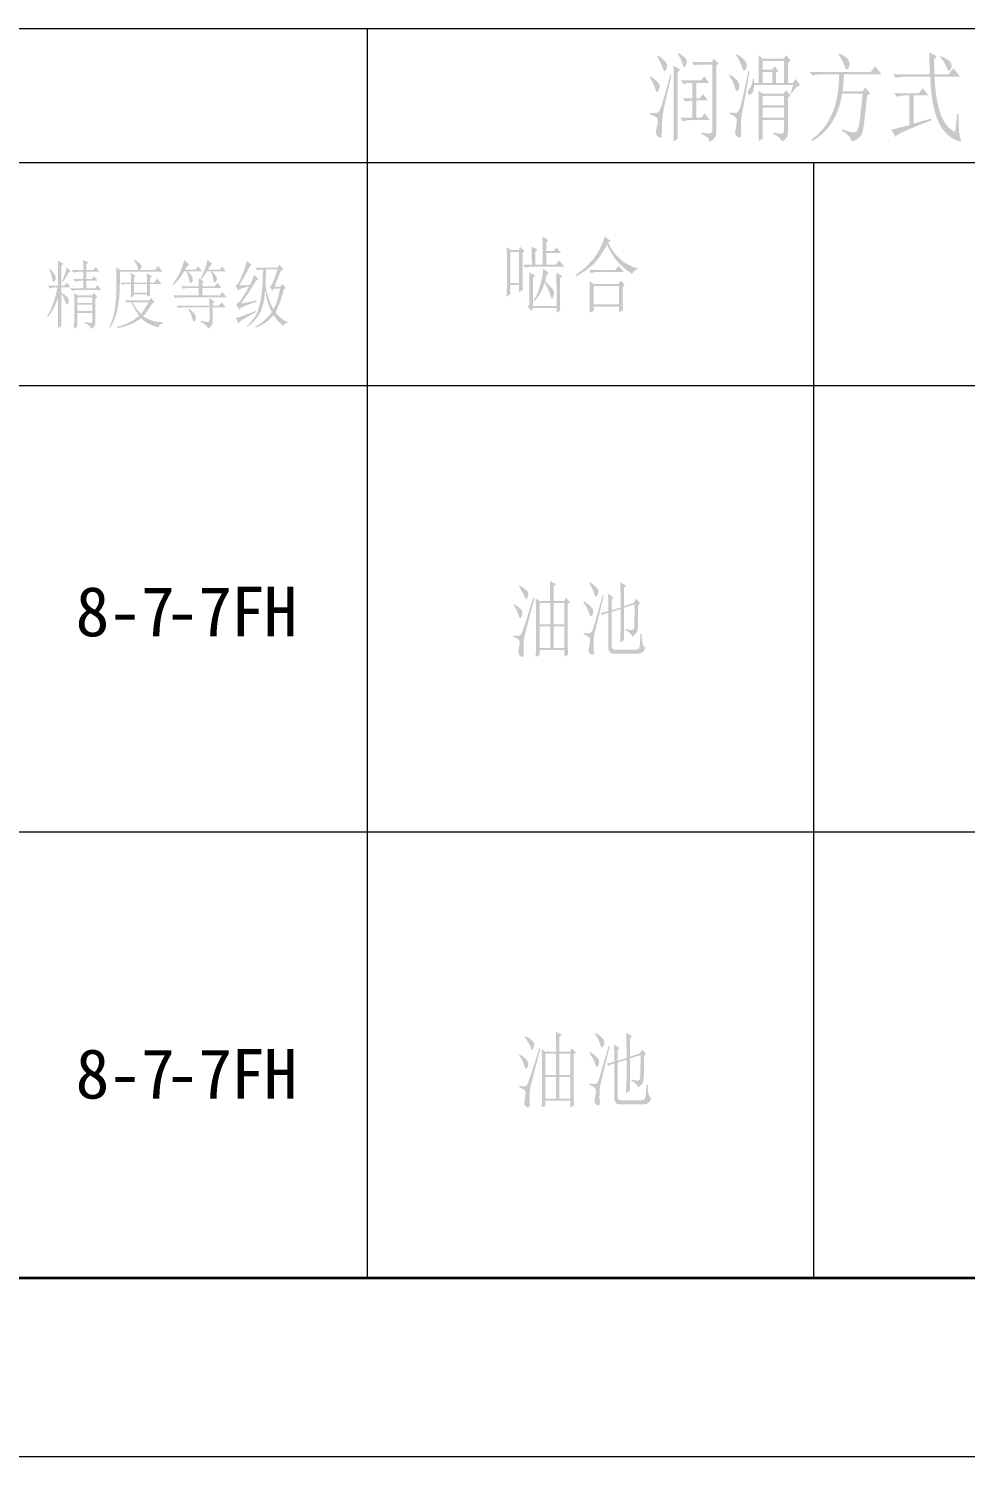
# Model space of a CAD drawing. Header units: millimetres. Extents: x -594 to 6367, y -2099 to 456.
# Drawn here: x -372.4 to -267.5, y -420.5 to -260.5 of the extents above; entities that cross this region are included whole.
import ezdxf

# ---------------------------------------------------------------- set-up
doc = ezdxf.new("R2010")
doc.units = ezdxf.units.MM
doc.layers.get('0').update_dxf_attribs({"lineweight": 35})
doc.layers.add('粗实线层', color=7, linetype='Continuous', lineweight=35)
doc.layers.add('细实线层', color=7, linetype='Continuous', lineweight=18)
doc.styles.get("Standard").update_dxf_attribs({"font": 'txt.shx'})

# ---------------------------------------------------------------- blocks, each defined once
blk = doc.blocks.new('$CAXA_FRAME_13B17AC1$')
at = {"layer": '粗实线层'}
blk.add_line((-574.5, -400.5), (574.5, -400.5), dxfattribs=at)
at = {"layer": '细实线层'}
blk.add_line((-594.5, -420.5), (594.5, -420.5), dxfattribs=at)

msp = doc.modelspace()

# ---------------------------------------------------------------- hatches: boundary and pattern name
h = msp.add_hatch(color=0)
h.paths.add_polyline_path([(-298.14, -264.26), (-295.86, -264.26), (-295.67, -263.88), (-295.15, -264.39), (-295.39, -264.64), (-295.39, -272.04), (-295.42, -272.4), (-295.55, -272.72), (-295.79, -272.98), (-296.12, -273.2), (-296.19, -272.94), (-296.37, -272.71), (-296.65, -272.51), (-297.04, -272.34), (-297.04, -272.17), (-296.74, -272.21), (-296.49, -272.24), (-296.28, -272.26), (-296.13, -272.26), (-296.02, -272.24), (-295.93, -272.16), (-295.87, -272.04), (-295.84, -271.87), (-295.84, -264.53), (-297, -264.53), (-297.44, -264.55), (-297.82, -264.64)])
h.paths.add_polyline_path([(-299.7, -263.32), (-299.64, -263.23), (-299.33, -263.42), (-299.09, -263.6), (-298.9, -263.76), (-298.78, -263.92), (-298.7, -264.08), (-298.68, -264.26), (-298.72, -264.45), (-298.8, -264.66), (-298.91, -264.81), (-299, -264.85), (-299.08, -264.76), (-299.15, -264.55), (-299.34, -263.98)])
h.paths.add_polyline_path([(-299.37, -266.32), (-297.13, -266.32), (-296.72, -265.85), (-296.22, -266.59), (-297.62, -266.59), (-297.62, -268.31), (-297.24, -268.31), (-296.86, -267.83), (-296.35, -268.56), (-297.62, -268.56), (-297.62, -270.49), (-297.07, -270.49), (-296.66, -269.98), (-296.12, -270.76), (-298.3, -270.76), (-298.73, -270.79), (-299.12, -270.89), (-299.44, -270.49), (-298.06, -270.49), (-298.06, -268.56), (-298.47, -268.6), (-298.85, -268.69), (-299.16, -268.31), (-298.06, -268.31), (-298.06, -266.59), (-298.23, -266.59), (-298.67, -266.62), (-299.05, -266.71)])
h.paths.add_polyline_path([(-300.19, -264.64), (-299.46, -265.08), (-299.7, -265.38), (-299.7, -272.86), (-300.19, -273.12), (-300.15, -271.66), (-300.15, -265.81), (-300.15, -265.43), (-300.16, -265.11), (-300.17, -264.85)])
h.paths.add_polyline_path([(-300.42, -265.77), (-300.63, -266.67), (-300.82, -267.48), (-300.98, -268.18), (-301.11, -268.77), (-301.22, -269.27), (-301.3, -269.66), (-301.35, -269.95), (-301.38, -270.13), (-301.44, -270.73), (-301.47, -271.44), (-301.48, -271.81), (-301.49, -272.11), (-301.49, -272.36), (-301.49, -272.54), (-301.51, -272.67), (-301.59, -272.72), (-301.71, -272.72), (-301.88, -272.65), (-302.04, -272.5), (-302.13, -272.27), (-302.13, -271.96), (-302.06, -271.58), (-301.97, -271.19), (-301.95, -270.87), (-301.97, -270.64), (-302.06, -270.48), (-302.36, -270.27), (-302.8, -270.11), (-302.8, -269.94), (-302.52, -269.95), (-302.29, -269.96), (-302.13, -269.95), (-302.02, -269.94), (-301.85, -269.82), (-301.67, -269.54), (-301.62, -269.4), (-301.54, -269.17), (-301.43, -268.84), (-301.31, -268.41), (-301.15, -267.88), (-300.98, -267.26), (-300.78, -266.54), (-300.56, -265.73)])
h.paths.add_polyline_path([(-302.74, -265.85), (-302.3, -266.18), (-301.98, -266.46), (-301.79, -266.72), (-301.73, -266.93), (-301.77, -267.28), (-301.92, -267.53), (-302.02, -267.59), (-302.1, -267.57), (-302.17, -267.45), (-302.23, -267.25), (-302.31, -266.99), (-302.44, -266.69), (-302.61, -266.36), (-302.82, -265.98)])
h.paths.add_polyline_path([(-301.9, -263.53), (-301.52, -263.81), (-301.23, -264.06), (-301.04, -264.26), (-300.93, -264.43), (-300.91, -264.76), (-301.04, -265.12), (-301.13, -265.26), (-301.23, -265.27), (-301.31, -265.16), (-301.39, -264.94), (-301.63, -264.32), (-302, -263.61)])
h = msp.add_hatch(color=0)
h.paths.add_polyline_path([(-290.63, -266.59), (-290.63, -266.03), (-290.63, -265.52), (-290.63, -265.07), (-290.64, -264.65), (-290.64, -264.29), (-290.64, -263.98), (-290.65, -263.71), (-290.65, -263.49), (-290.15, -263.88), (-287.85, -263.88), (-287.55, -263.49), (-287.07, -264.09), (-287.37, -264.35), (-287.37, -266.59), (-286.82, -266.59), (-286.51, -266.15), (-285.97, -266.84), (-286.26, -266.97), (-286.5, -267.17), (-286.73, -267.44), (-286.96, -267.79), (-287.07, -267.74), (-286.77, -266.84), (-291.17, -266.84), (-291.19, -267.24), (-291.25, -267.55), (-291.36, -267.78), (-291.54, -267.9), (-291.73, -267.9), (-291.86, -267.77), (-291.89, -267.66), (-291.88, -267.55), (-291.82, -267.42), (-291.71, -267.29), (-291.59, -267.11), (-291.47, -266.86), (-291.37, -266.53), (-291.28, -266.11), (-291.17, -266.11), (-291.17, -266.59)])
h.paths.add_polyline_path([(-290.18, -268.04), (-290.18, -269.12), (-287.82, -269.12), (-287.82, -268.04)])
h.paths.add_polyline_path([(-290.18, -269.38), (-290.18, -270.49), (-287.82, -270.49), (-287.82, -269.38)])
h.paths.add_polyline_path([(-290.65, -273.12), (-290.64, -271.81), (-290.63, -270.37), (-290.64, -268.89), (-290.65, -267.45), (-290.18, -267.79), (-287.85, -267.79), (-287.55, -267.4), (-287.07, -268), (-287.37, -268.26), (-287.37, -272.04), (-287.41, -272.46), (-287.53, -272.75), (-287.74, -272.97), (-288.02, -273.16), (-288.17, -272.9), (-288.38, -272.68), (-288.66, -272.49), (-289.01, -272.34), (-289.01, -272.17), (-288.62, -272.22), (-288.32, -272.26), (-288.11, -272.27), (-287.98, -272.26), (-287.86, -272.16), (-287.82, -271.92), (-287.82, -270.76), (-290.18, -270.76), (-290.18, -272.82)])
h.paths.add_polyline_path([(-290.18, -264.13), (-290.18, -265.12), (-289.15, -265.12), (-288.84, -264.74), (-288.43, -265.25), (-288.71, -265.46), (-288.71, -266.59), (-287.82, -266.59), (-287.82, -264.13)])
h.paths.add_polyline_path([(-290.18, -265.38), (-290.18, -266.59), (-289.12, -266.59), (-289.12, -265.38)])
h.paths.add_polyline_path([(-291.66, -265.29), (-291.84, -266.31), (-292, -267.21), (-292.14, -267.99), (-292.26, -268.66), (-292.35, -269.2), (-292.43, -269.63), (-292.49, -269.94), (-292.53, -270.13), (-292.62, -270.73), (-292.64, -271.44), (-292.63, -271.81), (-292.62, -272.1), (-292.61, -272.34), (-292.61, -272.52), (-292.64, -272.63), (-292.71, -272.7), (-292.84, -272.7), (-293.01, -272.65), (-293.17, -272.52), (-293.25, -272.3), (-293.26, -271.99), (-293.19, -271.6), (-293.12, -271.2), (-293.1, -270.88), (-293.12, -270.64), (-293.19, -270.48), (-293.47, -270.26), (-293.91, -270.07), (-293.91, -269.9), (-293.64, -269.93), (-293.42, -269.95), (-293.25, -269.96), (-293.14, -269.96), (-292.98, -269.85), (-292.8, -269.58), (-292.74, -269.43), (-292.67, -269.17), (-292.57, -268.8), (-292.46, -268.32), (-292.32, -267.72), (-292.17, -267.01), (-291.99, -266.19), (-291.79, -265.25)])
h.paths.add_polyline_path([(-293.88, -265.64), (-293.42, -265.97), (-293.09, -266.27), (-292.89, -266.55), (-292.81, -266.8), (-292.81, -267.02), (-292.84, -267.2), (-292.9, -267.35), (-292.98, -267.45), (-293.08, -267.49), (-293.16, -267.43), (-293.25, -267.28), (-293.33, -267.03), (-293.56, -266.41), (-293.95, -265.77)])
h.paths.add_polyline_path([(-293.09, -263.36), (-292.66, -263.65), (-292.34, -263.92), (-292.13, -264.16), (-292.02, -264.39), (-291.98, -264.6), (-291.98, -264.79), (-292.03, -264.96), (-292.12, -265.12), (-292.24, -265.22), (-292.33, -265.21), (-292.42, -265.08), (-292.51, -264.84), (-292.61, -264.54), (-292.75, -264.22), (-292.93, -263.87), (-293.17, -263.49)])
h = msp.add_hatch(color=0)
h.paths.add_polyline_path([(-284.92, -265.38), (-278.1, -265.38), (-277.6, -264.74), (-276.87, -265.64), (-281.08, -265.64), (-281.15, -266.52), (-281.25, -267.53), (-279.03, -267.53), (-278.7, -267.1), (-278.14, -267.74), (-278.49, -268), (-278.57, -268.79), (-278.65, -269.49), (-278.72, -270.11), (-278.79, -270.64), (-278.84, -271.09), (-278.9, -271.45), (-278.94, -271.73), (-278.98, -271.92), (-279.06, -272.2), (-279.15, -272.43), (-279.27, -272.61), (-279.4, -272.75), (-279.75, -272.97), (-280.21, -273.16), (-280.33, -272.83), (-280.56, -272.52), (-280.89, -272.23), (-281.33, -271.96), (-281.29, -271.79), (-280.87, -271.94), (-280.53, -272.05), (-280.26, -272.12), (-280.08, -272.15), (-279.83, -272.12), (-279.64, -272), (-279.56, -271.87), (-279.49, -271.64), (-279.42, -271.32), (-279.35, -270.9), (-279.27, -270.36), (-279.19, -269.66), (-279.1, -268.81), (-279, -267.79), (-281.29, -267.79), (-281.47, -268.69), (-281.72, -269.53), (-282.04, -270.29), (-282.43, -270.99), (-282.88, -271.63), (-283.4, -272.19), (-283.99, -272.69), (-284.65, -273.12), (-284.72, -272.95), (-284, -272.36), (-283.37, -271.67), (-282.84, -270.9), (-282.41, -270.03), (-282.07, -269.07), (-281.83, -268.01), (-281.68, -266.87), (-281.64, -265.64), (-283.79, -265.64), (-284.23, -265.67), (-284.61, -265.77)])
h.paths.add_polyline_path([(-281.64, -263.27), (-281.24, -263.48), (-280.93, -263.69), (-280.7, -263.9), (-280.55, -264.09), (-280.48, -264.29), (-280.46, -264.49), (-280.49, -264.69), (-280.58, -264.91), (-280.7, -265.06), (-280.81, -265.07), (-280.92, -264.94), (-281.03, -264.67), (-281.3, -264.03), (-281.7, -263.4)])
h = msp.add_hatch(color=0)
h.paths.add_polyline_path([(-273.29, -271.14), (-271.31, -270.58), (-271.27, -270.76), (-272.24, -271.15), (-273.07, -271.48), (-273.74, -271.76), (-274.27, -271.99), (-274.68, -272.18), (-274.99, -272.35), (-275.21, -272.51), (-275.32, -272.65), (-275.79, -271.83), (-274.74, -271.58), (-273.77, -271.31), (-273.77, -268), (-274.36, -268), (-274.79, -268.04), (-275.18, -268.14), (-275.49, -267.74), (-272.71, -267.74), (-272.26, -267.18), (-271.63, -268), (-273.29, -268)])
h.paths.add_polyline_path([(-270.25, -263.57), (-269.7, -263.86), (-269.31, -264.11), (-269.1, -264.37), (-269.03, -264.66), (-269.09, -264.94), (-269.22, -265.17), (-269.31, -265.24), (-269.4, -265.2), (-269.49, -265.08), (-269.58, -264.87), (-269.69, -264.6), (-269.86, -264.32), (-270.06, -264.02), (-270.32, -263.7)])
h.paths.add_polyline_path([(-271, -263.92), (-270.99, -264.85), (-270.96, -265.64), (-269.39, -265.64), (-268.83, -264.95), (-268.09, -265.9), (-270.96, -265.9), (-270.89, -266.93), (-270.79, -267.84), (-270.66, -268.62), (-270.51, -269.27), (-270.35, -269.83), (-270.17, -270.33), (-269.97, -270.75), (-269.76, -271.1), (-269.53, -271.41), (-269.26, -271.68), (-268.97, -271.9), (-268.64, -272.09), (-268.53, -271.15), (-268.4, -270.03), (-268.23, -270.03), (-268.24, -270.79), (-268.24, -271.42), (-268.22, -271.9), (-268.19, -272.24), (-268.09, -272.7), (-267.97, -273.03), (-267.97, -273.12), (-268.08, -273.14), (-268.31, -273.08), (-268.65, -272.95), (-269.03, -272.75), (-269.39, -272.49), (-269.71, -272.18), (-270.01, -271.81), (-270.3, -271.38), (-270.55, -270.86), (-270.78, -270.27), (-270.98, -269.59), (-271.15, -268.83), (-271.28, -267.96), (-271.38, -266.99), (-271.44, -265.9), (-274.46, -265.9), (-274.89, -265.93), (-275.28, -266.02), (-275.59, -265.64), (-271.48, -265.64), (-271.55, -263.15), (-270.7, -263.61)])
h = msp.add_hatch(color=0)
h.paths.add_polyline_path([(-316.04, -286.96), (-316.05, -286.27), (-316.05, -285.7), (-316.06, -285.25), (-316.06, -284.91), (-315.42, -285.29), (-315.66, -285.54), (-315.66, -286.96), (-314.82, -286.96), (-314.82, -285.24), (-314.83, -284.56), (-314.85, -283.8), (-314.19, -284.2), (-314.44, -284.43), (-314.44, -285.44), (-313.6, -285.44), (-313.28, -285.02), (-312.77, -285.65), (-314.44, -285.65), (-314.44, -286.96), (-313.37, -286.96), (-312.99, -286.48), (-312.42, -287.17), (-316.04, -287.17), (-316.42, -287.21), (-316.76, -287.29), (-317.02, -286.96)])
h.paths.add_polyline_path([(-314.77, -287.41), (-314.18, -287.85), (-314.3, -287.99), (-314.41, -288.19), (-314.49, -288.46), (-314.56, -288.81), (-314.25, -289.11), (-314.01, -289.36), (-313.83, -289.56), (-313.71, -289.7), (-313.59, -289.94), (-313.55, -290.17), (-313.58, -290.4), (-313.7, -290.66), (-313.77, -290.75), (-313.84, -290.73), (-313.92, -290.59), (-313.99, -290.33), (-314.23, -289.68), (-314.62, -288.96), (-314.84, -289.6), (-315.11, -290.16), (-315.43, -290.66), (-315.78, -291.09), (-315.83, -290.98), (-315.37, -290.08), (-315.05, -289.08), (-314.94, -288.58), (-314.86, -288.14), (-314.8, -287.75)])
h.paths.add_polyline_path([(-313.28, -291.57), (-313.28, -289.37), (-313.29, -288.89), (-313.29, -288.48), (-313.3, -288.13), (-313.32, -287.85), (-312.65, -288.22), (-312.89, -288.51), (-312.89, -291.01), (-312.88, -291.49), (-312.87, -292.1), (-313.28, -292.35), (-313.28, -291.8), (-315.9, -291.8), (-316.09, -292.14), (-316.49, -291.66), (-316.31, -291.42), (-316.31, -289.9), (-316.32, -288.82), (-316.33, -287.82), (-315.68, -288.18), (-315.93, -288.45), (-315.93, -291.57)])
h.paths.add_polyline_path([(-318.87, -290.56), (-318.83, -289.14), (-318.82, -287.57), (-318.83, -286.81), (-318.83, -286.12), (-318.85, -285.52), (-318.87, -284.99), (-318.41, -285.32), (-317.52, -285.32), (-317.32, -284.99), (-316.85, -285.44), (-317.09, -285.65), (-317.09, -288.71), (-317.07, -289.28), (-317.04, -289.79), (-317.47, -290.05), (-317.47, -289.22), (-318.44, -289.22), (-318.44, -290.23)])
h.paths.add_polyline_path([(-318.44, -285.54), (-318.44, -289.01), (-317.47, -289.01), (-317.47, -285.54)])
h = msp.add_hatch(color=0)
h.paths.add_polyline_path([(-307.23, -284.31), (-307.5, -284.5), (-307.3, -284.9), (-307.05, -285.3), (-306.74, -285.71), (-306.37, -286.13), (-305.94, -286.53), (-305.44, -286.86), (-304.87, -287.15), (-304.22, -287.37), (-304.22, -287.47), (-304.6, -287.67), (-304.84, -288), (-305.45, -287.55), (-305.98, -287.11), (-306.42, -286.65), (-306.79, -286.2), (-307.08, -285.77), (-307.31, -285.37), (-307.49, -285.01), (-307.61, -284.69), (-308.02, -285.41), (-308.43, -286.04), (-308.84, -286.56), (-309.25, -286.99), (-310.13, -287.7), (-311.12, -288.27), (-311.15, -288.12), (-310.09, -287.31), (-309.18, -286.36), (-308.8, -285.83), (-308.45, -285.23), (-308.14, -284.55), (-307.86, -283.8)])
h.paths.add_polyline_path([(-309.68, -287.55), (-306.7, -287.55), (-306.31, -287.08), (-305.76, -287.77), (-308.75, -287.77), (-309.09, -287.8), (-309.4, -287.89)])
h.paths.add_polyline_path([(-309.13, -289.34), (-309.13, -291.42), (-306.29, -291.42), (-306.29, -289.34)])
h.paths.add_polyline_path([(-305.88, -289.52), (-305.88, -290.31), (-305.87, -291), (-305.86, -291.58), (-305.84, -292.05), (-306.29, -292.28), (-306.29, -291.66), (-309.13, -291.66), (-309.13, -292.14), (-309.58, -292.35), (-309.57, -291.44), (-309.56, -290.56), (-309.58, -288.81), (-309.13, -289.11), (-306.36, -289.11), (-306.04, -288.75), (-305.65, -289.26)])
h = msp.add_hatch(color=0)
h.paths.add_polyline_path([(-366.95, -290.6), (-366.95, -291.25), (-365.26, -291.25), (-365.26, -290.6)])
h.paths.add_polyline_path([(-366.95, -291.45), (-366.95, -292.16), (-365.26, -292.16), (-365.26, -291.45)])
h.paths.add_polyline_path([(-367.58, -287.56), (-366.27, -287.56), (-366.27, -287.19), (-366.28, -286.88), (-366.29, -286.62), (-366.3, -286.42), (-365.72, -286.71), (-365.94, -286.97), (-365.94, -287.56), (-365.16, -287.56), (-364.87, -287.2), (-364.47, -287.75), (-365.94, -287.75), (-365.94, -288.57), (-365.32, -288.57), (-365.06, -288.24), (-364.67, -288.76), (-365.94, -288.76), (-365.94, -289.61), (-364.97, -289.61), (-364.7, -289.25), (-364.28, -289.79), (-366.92, -289.79), (-367.25, -289.82), (-367.54, -289.89), (-367.77, -289.61), (-366.27, -289.61), (-366.27, -288.76), (-366.56, -288.76), (-366.89, -288.78), (-367.18, -288.86), (-367.41, -288.57), (-366.27, -288.57), (-366.27, -287.75), (-366.73, -287.75), (-367.07, -287.78), (-367.37, -287.85)])
h.paths.add_polyline_path([(-367.31, -294.12), (-367.29, -293.07), (-367.28, -291.9), (-367.28, -291.32), (-367.29, -290.83), (-367.3, -290.43), (-367.31, -290.12), (-366.92, -290.41), (-365.32, -290.41), (-365.09, -290.12), (-364.71, -290.57), (-364.92, -290.73), (-364.92, -293.3), (-364.95, -293.62), (-365.03, -293.84), (-365.18, -294), (-365.42, -294.15), (-365.5, -293.94), (-365.64, -293.77), (-365.85, -293.62), (-366.14, -293.5), (-366.14, -293.37), (-365.85, -293.42), (-365.63, -293.46), (-365.47, -293.48), (-365.38, -293.48), (-365.29, -293.42), (-365.26, -293.27), (-365.26, -292.36), (-366.95, -292.36), (-366.95, -293.91)])
h.paths.add_polyline_path([(-367.67, -287.69), (-367.87, -287.79), (-368.27, -288.45), (-368.61, -288.96), (-368.65, -288.89), (-368.34, -288.02), (-368.13, -287.27)])
h.paths.add_polyline_path([(-370.03, -287.4), (-369.82, -287.62), (-369.65, -287.82), (-369.53, -287.98), (-369.44, -288.11), (-369.38, -288.34), (-369.38, -288.57), (-369.46, -288.75), (-369.57, -288.87), (-369.64, -288.89), (-369.69, -288.85), (-369.73, -288.75), (-369.74, -288.58), (-369.77, -288.37), (-369.84, -288.12), (-369.94, -287.81), (-370.08, -287.46)])
h.paths.add_polyline_path([(-369.1, -287.98), (-369.1, -287.5), (-369.1, -287.1), (-369.11, -286.77), (-369.12, -286.52), (-368.52, -286.84), (-368.75, -287.1), (-368.75, -289.3), (-368.39, -289.3), (-368.1, -288.96), (-367.7, -289.5), (-368.75, -289.5), (-368.75, -290.08), (-368.4, -290.31), (-368.15, -290.52), (-367.98, -290.71), (-367.91, -290.89), (-367.92, -291.18), (-368.02, -291.39), (-368.09, -291.44), (-368.16, -291.4), (-368.24, -291.28), (-368.3, -291.08), (-368.48, -290.63), (-368.75, -290.25), (-368.75, -292.59), (-368.75, -293.23), (-368.72, -293.81), (-369.12, -294.07), (-369.12, -293.86), (-369.11, -293.59), (-369.11, -293.25), (-369.1, -292.86), (-369.1, -292.4), (-369.1, -291.89), (-369.1, -291.31), (-369.1, -290.67), (-369.33, -291.29), (-369.6, -291.86), (-369.9, -292.39), (-370.25, -292.88), (-370.31, -292.78), (-369.93, -292), (-369.61, -291.22), (-369.37, -290.41), (-369.17, -289.5), (-369.4, -289.5), (-369.73, -289.53), (-370.03, -289.61), (-370.25, -289.3), (-369.1, -289.3)])
h = msp.add_hatch(color=0)
h.paths.add_polyline_path([(-360.96, -290.64), (-360.94, -289.95), (-360.93, -289.14), (-361.6, -289.14), (-361.92, -289.22), (-362.12, -288.96), (-360.93, -288.96), (-360.94, -288.45), (-360.96, -287.88), (-360.39, -288.24), (-360.6, -288.4), (-360.6, -288.96), (-359.14, -288.96), (-359.17, -287.92), (-358.58, -288.24), (-358.81, -288.44), (-358.81, -288.96), (-358.32, -288.96), (-357.99, -288.52), (-357.5, -289.14), (-358.81, -289.14), (-358.81, -289.58), (-358.8, -289.93), (-358.8, -290.19), (-358.78, -290.38), (-359.14, -290.57), (-359.14, -290.28), (-360.6, -290.28), (-360.6, -290.44)])
h.paths.add_polyline_path([(-358.55, -291.32), (-358.84, -291.76), (-359.1, -292.14), (-359.34, -292.46), (-359.56, -292.72), (-359.11, -293.01), (-358.6, -293.22), (-358.02, -293.36), (-357.37, -293.42), (-357.37, -293.55), (-357.55, -293.61), (-357.69, -293.71), (-357.79, -293.83), (-357.84, -293.99), (-358.43, -293.81), (-358.95, -293.58), (-359.4, -293.3), (-359.79, -292.98), (-360.43, -293.37), (-361.09, -293.69), (-361.77, -293.92), (-362.48, -294.07), (-362.5, -293.94), (-361.83, -293.74), (-361.2, -293.47), (-360.59, -293.11), (-360.02, -292.68), (-360.49, -291.99), (-360.93, -291.16), (-361.19, -291.16), (-361.42, -291.22), (-361.63, -290.96), (-358.91, -290.96), (-358.68, -290.67), (-358.29, -291.16)])
h.paths.add_polyline_path([(-360.8, -291.16), (-360.31, -291.91), (-359.82, -292.46), (-359.34, -291.83), (-358.94, -291.16)])
h.paths.add_polyline_path([(-360.6, -289.14), (-360.6, -290.08), (-359.14, -290.08), (-359.14, -289.14)])
h.paths.add_polyline_path([(-362.58, -287.23), (-362.15, -287.56), (-360.11, -287.56), (-360.22, -287.14), (-360.36, -286.87), (-360.6, -286.49), (-360.51, -286.42), (-360.24, -286.59), (-360.03, -286.74), (-359.88, -286.87), (-359.79, -287), (-359.75, -287.12), (-359.76, -287.26), (-359.83, -287.4), (-359.95, -287.56), (-358.26, -287.56), (-357.9, -287.1), (-357.38, -287.75), (-362.17, -287.75), (-362.17, -288.67), (-362.19, -289.48), (-362.22, -290.19), (-362.27, -290.79), (-362.41, -291.79), (-362.63, -292.65), (-362.92, -293.39), (-363.28, -294.07), (-363.36, -294.02), (-362.94, -292.86), (-362.7, -291.65), (-362.59, -290.41), (-362.56, -289.13), (-362.56, -288.53), (-362.56, -288.02), (-362.57, -287.58)])
h = msp.add_hatch(color=0)
h.paths.add_polyline_path([(-354.95, -286.45), (-354.39, -286.94), (-354.49, -286.99), (-354.62, -287.11), (-354.75, -287.28), (-354.91, -287.53), (-353.71, -287.53), (-353.41, -287.14), (-352.96, -287.72), (-354.58, -287.72), (-354.26, -288.07), (-354.07, -288.35), (-354.01, -288.59), (-354.04, -288.8), (-354.14, -288.96), (-354.23, -289.04), (-354.32, -289.03), (-354.36, -288.9), (-354.41, -288.67), (-354.48, -288.38), (-354.71, -287.72), (-354.99, -287.72), (-355.26, -288.15), (-355.51, -288.51), (-355.81, -288.86), (-356.19, -289.25), (-356.25, -289.14), (-355.83, -288.52), (-355.48, -287.86), (-355.2, -287.18)])
h.paths.add_polyline_path([(-353.34, -289.38), (-353.35, -288.84), (-353.37, -288.44), (-352.79, -288.86), (-352.96, -289.04), (-352.96, -289.38), (-351.58, -289.38), (-351.26, -288.99), (-350.81, -289.56), (-352.96, -289.56), (-352.96, -290.41), (-351, -290.41), (-350.7, -290.02), (-350.25, -290.6), (-355.34, -290.6), (-355.67, -290.63), (-355.97, -290.7), (-356.19, -290.41), (-353.34, -290.41), (-353.34, -289.56), (-354.48, -289.56), (-354.8, -289.59), (-355.09, -289.66), (-355.33, -289.38)])
h.paths.add_polyline_path([(-352.14, -291.55), (-352.15, -291.16), (-352.17, -290.7), (-351.58, -291.09), (-351.78, -291.29), (-351.78, -291.55), (-351.09, -291.55), (-350.77, -291.16), (-350.34, -291.74), (-351.78, -291.74), (-351.78, -293.19), (-351.8, -293.49), (-351.87, -293.71), (-352.02, -293.91), (-352.3, -294.12), (-352.43, -293.88), (-352.61, -293.69), (-352.85, -293.52), (-353.13, -293.4), (-353.13, -293.27), (-352.66, -293.34), (-352.36, -293.38), (-352.19, -293.33), (-352.14, -293.17), (-352.14, -291.74), (-355.01, -291.74), (-355.33, -291.77), (-355.63, -291.84), (-355.86, -291.55)])
h.paths.add_polyline_path([(-354.48, -291.87), (-354.07, -292.19), (-353.81, -292.47), (-353.68, -292.75), (-353.67, -293.01), (-353.74, -293.21), (-353.86, -293.31), (-353.93, -293.3), (-353.99, -293.24), (-354.04, -293.12), (-354.09, -292.93), (-354.24, -292.47), (-354.52, -291.97)])
h.paths.add_polyline_path([(-351.88, -287.72), (-351.56, -288.03), (-351.38, -288.28), (-351.31, -288.49), (-351.33, -288.68), (-351.41, -288.84), (-351.52, -288.96), (-351.58, -288.97), (-351.64, -288.94), (-351.68, -288.84), (-351.71, -288.7), (-351.76, -288.39), (-351.82, -288.15), (-352.01, -287.72), (-352.43, -287.72), (-352.63, -288.02), (-352.81, -288.27), (-352.96, -288.46), (-353.08, -288.6), (-353.15, -288.52), (-352.91, -288.05), (-352.69, -287.52), (-352.5, -286.96), (-352.37, -286.42), (-351.85, -286.84), (-351.96, -286.96), (-352.11, -287.16), (-352.25, -287.38), (-352.34, -287.53), (-351, -287.53), (-350.71, -287.17), (-350.3, -287.72)])
h = msp.add_hatch(color=0)
h.paths.add_polyline_path([(-346.9, -291.12), (-347.64, -291.37), (-348.22, -291.59), (-348.62, -291.79), (-348.84, -291.97), (-349.16, -291.35), (-348.89, -291.21), (-348.61, -290.89), (-348.45, -290.64), (-348.24, -290.31), (-348, -289.9), (-347.7, -289.4), (-348.41, -289.58), (-348.73, -289.69), (-348.94, -289.87), (-349.22, -289.27), (-349.08, -289.21), (-348.93, -289.03), (-348.74, -288.73), (-348.54, -288.29), (-348.18, -287.37), (-347.96, -286.58), (-347.42, -286.97), (-347.65, -287.17), (-348.2, -288.23), (-348.81, -289.27), (-347.63, -289.25), (-347.34, -288.65), (-347.13, -288.08), (-346.64, -288.57), (-346.9, -288.7), (-347.69, -289.97), (-348.6, -291.32), (-346.9, -290.96)])
h.paths.add_polyline_path([(-349.22, -292.93), (-348.82, -292.83), (-348.31, -292.66), (-347.68, -292.42), (-346.93, -292.13), (-346.93, -292.26), (-347.43, -292.54), (-347.84, -292.77), (-348.17, -292.95), (-348.4, -293.09), (-348.72, -293.33), (-348.91, -293.55)])
h.paths.add_polyline_path([(-344.19, -287.69), (-344.41, -288.28), (-344.6, -288.76), (-344.74, -289.15), (-344.85, -289.43), (-344.23, -289.43), (-343.99, -289.12), (-343.61, -289.56), (-343.84, -289.79), (-344.03, -290.5), (-344.24, -291.15), (-344.48, -291.74), (-344.73, -292.29), (-344.44, -292.66), (-344.11, -292.98), (-343.76, -293.22), (-343.38, -293.4), (-343.38, -293.5), (-343.55, -293.5), (-343.69, -293.56), (-343.81, -293.66), (-343.9, -293.81), (-344.47, -293.29), (-344.97, -292.62), (-345.39, -293.07), (-345.86, -293.45), (-346.38, -293.77), (-346.95, -294.02), (-347.01, -293.91), (-346.47, -293.58), (-345.99, -293.2), (-345.55, -292.77), (-345.17, -292.29), (-345.41, -291.76), (-345.62, -291.16), (-345.79, -290.5), (-345.92, -289.76), (-345.99, -290.56), (-346.11, -291.26), (-346.28, -291.86), (-346.49, -292.36), (-346.76, -292.8), (-347.09, -293.21), (-347.47, -293.59), (-347.92, -293.94), (-347.96, -293.86), (-347.53, -293.41), (-347.17, -292.96), (-346.9, -292.52), (-346.71, -292.08), (-346.45, -291.16), (-346.29, -290.11), (-346.24, -289.53), (-346.2, -288.9), (-346.18, -288.22), (-346.16, -287.49), (-346.49, -287.52), (-346.78, -287.59), (-347.01, -287.3), (-344.55, -287.3), (-344.29, -286.97), (-343.88, -287.49)])
h.paths.add_polyline_path([(-345.82, -287.49), (-345.87, -289.4), (-345.67, -290.23), (-345.45, -290.92), (-345.22, -291.49), (-344.97, -291.94), (-344.75, -291.48), (-344.55, -290.94), (-344.38, -290.33), (-344.22, -289.63), (-344.94, -289.63), (-345.07, -289.89), (-345.4, -289.43), (-345.3, -289.37), (-345.19, -289.23), (-345.08, -289.02), (-344.95, -288.73), (-344.52, -287.49)])
h = msp.add_hatch(color=0)
h.paths.add_polyline_path([(-313.61, -327.49), (-313.61, -329.9), (-312.41, -329.9), (-312.41, -327.49)])
h.paths.add_polyline_path([(-315.61, -330.91), (-315.59, -330.2), (-315.58, -329.57), (-315.58, -325.67), (-315.61, -324.36), (-315.18, -324.66), (-313.99, -324.66), (-314, -323.79), (-314.01, -323.13), (-314.02, -322.66), (-314.04, -322.39), (-313.35, -322.76), (-313.61, -323.02), (-313.61, -324.66), (-312.42, -324.66), (-312.22, -324.28), (-311.78, -324.77), (-312.03, -324.99), (-312.03, -329.6), (-311.98, -330.64), (-312.41, -330.91), (-312.41, -330.13), (-315.18, -330.13), (-315.18, -330.69)])
h.paths.add_polyline_path([(-315.18, -324.87), (-315.18, -327.25), (-313.99, -327.25), (-313.99, -324.87)])
h.paths.add_polyline_path([(-313.61, -324.87), (-313.61, -327.25), (-312.41, -327.25), (-312.41, -324.87)])
h.paths.add_polyline_path([(-315.18, -327.49), (-315.18, -329.9), (-313.99, -329.9), (-313.99, -327.49)])
h.paths.add_polyline_path([(-315.75, -324.28), (-315.99, -325.22), (-316.21, -326.04), (-316.39, -326.76), (-316.55, -327.37), (-316.68, -327.86), (-316.78, -328.25), (-316.85, -328.53), (-316.89, -328.69), (-316.95, -329.21), (-316.97, -329.83), (-316.97, -330.39), (-316.97, -330.76), (-316.99, -330.86), (-317.06, -330.91), (-317.18, -330.9), (-317.33, -330.83), (-317.48, -330.7), (-317.55, -330.5), (-317.56, -330.24), (-317.5, -329.92), (-317.43, -329.59), (-317.41, -329.32), (-317.43, -329.12), (-317.5, -328.99), (-317.75, -328.81), (-318.13, -328.64), (-318.13, -328.5), (-317.73, -328.54), (-317.48, -328.54), (-317.33, -328.46), (-317.17, -328.21), (-317.12, -328.09), (-317.03, -327.85), (-316.92, -327.52), (-316.77, -327.07), (-316.59, -326.52), (-316.39, -325.87), (-316.15, -325.11), (-315.88, -324.25)])
h.paths.add_polyline_path([(-318.09, -324.96), (-317.67, -325.23), (-317.36, -325.48), (-317.17, -325.71), (-317.1, -325.92), (-317.14, -326.26), (-317.25, -326.51), (-317.33, -326.57), (-317.41, -326.55), (-317.48, -326.44), (-317.53, -326.25), (-317.74, -325.7), (-318.14, -325.02)])
h.paths.add_polyline_path([(-317.42, -322.91), (-317.06, -323.12), (-316.79, -323.31), (-316.6, -323.48), (-316.49, -323.63), (-316.45, -323.94), (-316.54, -324.28), (-316.63, -324.4), (-316.71, -324.42), (-316.79, -324.34), (-316.87, -324.15), (-317.11, -323.62), (-317.48, -323.02)])
h = msp.add_hatch(color=0)
h.paths.add_polyline_path([(-306.11, -325.55), (-307.1, -325.85), (-307.1, -329.57), (-307.08, -329.8), (-307.03, -329.96), (-306.93, -330.05), (-306.8, -330.08), (-304.34, -330.08), (-304.2, -330.05), (-304.09, -329.97), (-304.01, -329.83), (-303.96, -329.64), (-303.91, -329.09), (-303.89, -328.35), (-303.74, -328.35), (-303.73, -328.73), (-303.7, -329.05), (-303.67, -329.29), (-303.63, -329.45), (-303.52, -329.7), (-303.33, -329.9), (-303.48, -330.19), (-303.66, -330.4), (-303.89, -330.51), (-304.16, -330.55), (-306.92, -330.55), (-307.17, -330.5), (-307.34, -330.35), (-307.45, -330.1), (-307.48, -329.75), (-307.48, -325.97), (-307.99, -326.11), (-308.11, -326.26), (-308.32, -326), (-307.48, -325.77), (-307.48, -325.11), (-307.49, -324.56), (-307.5, -324.14), (-307.51, -323.83), (-306.9, -324.25), (-307.1, -324.48), (-307.1, -325.67), (-306.11, -325.37), (-306.11, -324.37), (-306.12, -323.57), (-306.14, -322.96), (-306.16, -322.54), (-305.5, -322.91), (-305.73, -323.17), (-305.73, -325.22), (-304.62, -324.84), (-304.37, -324.39), (-303.93, -324.84), (-304.14, -325.14), (-304.15, -325.97), (-304.16, -326.64), (-304.17, -327.15), (-304.17, -327.49), (-304.22, -327.93), (-304.34, -328.23), (-304.52, -328.44), (-304.79, -328.64), (-304.91, -328.41), (-305.07, -328.22), (-305.29, -328.06), (-305.56, -327.93), (-305.56, -327.78), (-305.28, -327.84), (-305.06, -327.87), (-304.89, -327.89), (-304.79, -327.88), (-304.66, -327.8), (-304.59, -327.59), (-304.58, -327.49), (-304.57, -327.32), (-304.57, -327.1), (-304.56, -326.81), (-304.55, -326.45), (-304.54, -326.04), (-304.53, -325.56), (-304.52, -325.02), (-305.73, -325.4), (-305.73, -327.78), (-305.71, -329.01), (-306.16, -329.27), (-306.11, -327.67)])
h.paths.add_polyline_path([(-307.99, -324.03), (-308.22, -324.96), (-308.41, -325.78), (-308.59, -326.5), (-308.73, -327.1), (-308.85, -327.6), (-308.95, -327.99), (-309.01, -328.26), (-309.05, -328.43), (-309.12, -328.95), (-309.13, -329.57), (-309.13, -329.89), (-309.12, -330.14), (-309.11, -330.35), (-309.1, -330.5), (-309.12, -330.6), (-309.19, -330.65), (-309.3, -330.66), (-309.45, -330.61), (-309.59, -330.5), (-309.67, -330.31), (-309.68, -330.04), (-309.61, -329.7), (-309.55, -329.36), (-309.53, -329.09), (-309.55, -328.88), (-309.61, -328.74), (-309.87, -328.55), (-310.24, -328.38), (-310.24, -328.23), (-309.82, -328.28), (-309.58, -328.28), (-309.43, -328.2), (-309.28, -327.95), (-309.23, -327.82), (-309.15, -327.59), (-309.05, -327.25), (-308.91, -326.81), (-308.75, -326.26), (-308.56, -325.61), (-308.35, -324.85), (-308.11, -323.98)])
h.paths.add_polyline_path([(-310.21, -324.66), (-309.75, -324.98), (-309.43, -325.27), (-309.23, -325.52), (-309.17, -325.75), (-309.21, -326.11), (-309.33, -326.33), (-309.42, -326.36), (-309.49, -326.32), (-309.57, -326.19), (-309.63, -325.98), (-309.87, -325.43), (-310.28, -324.77)])
h.paths.add_polyline_path([(-309.56, -322.54), (-309.19, -322.79), (-308.91, -323.03), (-308.72, -323.24), (-308.62, -323.43), (-308.6, -323.78), (-308.72, -324.06), (-308.82, -324.15), (-308.9, -324.14), (-308.98, -324.03), (-309.05, -323.83), (-309.26, -323.29), (-309.63, -322.64)])
h = msp.add_hatch(color=0)
h.paths.add_polyline_path([(-312.95, -377.98), (-312.95, -380.4), (-311.74, -380.4), (-311.74, -377.98)])
h.paths.add_polyline_path([(-314.95, -381.4), (-314.92, -380.7), (-314.91, -380.06), (-314.91, -376.16), (-314.95, -374.86), (-314.52, -375.15), (-313.33, -375.15), (-313.33, -374.29), (-313.34, -373.62), (-313.35, -373.16), (-313.38, -372.89), (-312.68, -373.25), (-312.95, -373.52), (-312.95, -375.15), (-311.76, -375.15), (-311.56, -374.77), (-311.11, -375.27), (-311.36, -375.48), (-311.36, -380.1), (-311.31, -381.14), (-311.74, -381.4), (-311.74, -380.63), (-314.52, -380.63), (-314.52, -381.19)])
h.paths.add_polyline_path([(-314.52, -375.37), (-314.52, -377.75), (-313.33, -377.75), (-313.33, -375.37)])
h.paths.add_polyline_path([(-312.95, -375.37), (-312.95, -377.75), (-311.74, -377.75), (-311.74, -375.37)])
h.paths.add_polyline_path([(-314.52, -377.98), (-314.52, -380.4), (-313.33, -380.4), (-313.33, -377.98)])
h.paths.add_polyline_path([(-315.08, -374.77), (-315.33, -375.71), (-315.54, -376.54), (-315.73, -377.25), (-315.89, -377.86), (-316.01, -378.36), (-316.11, -378.74), (-316.18, -379.02), (-316.22, -379.19), (-316.29, -379.71), (-316.3, -380.33), (-316.3, -380.89), (-316.3, -381.26), (-316.33, -381.35), (-316.4, -381.4), (-316.51, -381.39), (-316.67, -381.32), (-316.81, -381.19), (-316.89, -381), (-316.9, -380.74), (-316.83, -380.41), (-316.77, -380.08), (-316.75, -379.82), (-316.77, -379.62), (-316.83, -379.49), (-317.08, -379.3), (-317.46, -379.14), (-317.46, -378.99), (-317.06, -379.04), (-316.82, -379.04), (-316.66, -378.95), (-316.5, -378.71), (-316.45, -378.58), (-316.37, -378.35), (-316.25, -378.01), (-316.11, -377.57), (-315.93, -377.02), (-315.72, -376.36), (-315.48, -375.6), (-315.21, -374.74)])
h.paths.add_polyline_path([(-317.43, -375.45), (-317, -375.72), (-316.7, -375.97), (-316.51, -376.2), (-316.44, -376.41), (-316.47, -376.76), (-316.58, -377.01), (-316.67, -377.06), (-316.74, -377.04), (-316.81, -376.93), (-316.87, -376.74), (-317.08, -376.2), (-317.48, -375.52)])
h.paths.add_polyline_path([(-316.75, -373.4), (-316.39, -373.61), (-316.12, -373.81), (-315.93, -373.98), (-315.82, -374.13), (-315.79, -374.44), (-315.87, -374.77), (-315.96, -374.9), (-316.05, -374.92), (-316.13, -374.83), (-316.2, -374.64), (-316.44, -374.12), (-316.82, -373.52)])
h = msp.add_hatch(color=0)
h.paths.add_polyline_path([(-305.44, -376.05), (-306.43, -376.34), (-306.43, -380.06), (-306.42, -380.29), (-306.36, -380.45), (-306.27, -380.55), (-306.14, -380.58), (-303.67, -380.58), (-303.54, -380.55), (-303.43, -380.47), (-303.34, -380.33), (-303.29, -380.13), (-303.25, -379.59), (-303.23, -378.84), (-303.08, -378.84), (-303.06, -379.23), (-303.04, -379.54), (-303, -379.79), (-302.96, -379.95), (-302.85, -380.2), (-302.66, -380.4), (-302.81, -380.69), (-303, -380.89), (-303.22, -381.01), (-303.49, -381.04), (-306.25, -381.04), (-306.5, -380.99), (-306.68, -380.84), (-306.78, -380.59), (-306.81, -380.25), (-306.81, -376.46), (-307.33, -376.61), (-307.44, -376.76), (-307.66, -376.49), (-306.81, -376.26), (-306.82, -375.6), (-306.82, -375.06), (-306.84, -374.63), (-306.85, -374.33), (-306.24, -374.74), (-306.43, -374.97), (-306.43, -376.16), (-305.44, -375.86), (-305.44, -374.87), (-305.45, -374.07), (-305.47, -373.46), (-305.49, -373.04), (-304.83, -373.4), (-305.06, -373.66), (-305.06, -375.72), (-303.95, -375.34), (-303.71, -374.89), (-303.26, -375.34), (-303.47, -375.63), (-303.49, -376.47), (-303.5, -377.14), (-303.5, -377.64), (-303.51, -377.98), (-303.56, -378.43), (-303.67, -378.73), (-303.86, -378.94), (-304.12, -379.14), (-304.24, -378.91), (-304.41, -378.71), (-304.63, -378.55), (-304.9, -378.43), (-304.9, -378.28), (-304.61, -378.33), (-304.39, -378.37), (-304.22, -378.38), (-304.12, -378.38), (-303.99, -378.29), (-303.92, -378.08), (-303.91, -377.98), (-303.91, -377.82), (-303.9, -377.59), (-303.89, -377.3), (-303.89, -376.95), (-303.88, -376.53), (-303.87, -376.06), (-303.85, -375.52), (-305.06, -375.9), (-305.06, -378.28), (-305.04, -379.5), (-305.49, -379.77), (-305.44, -378.16)])
h.paths.add_polyline_path([(-307.33, -374.52), (-307.55, -375.46), (-307.75, -376.28), (-307.92, -376.99), (-308.07, -377.6), (-308.19, -378.09), (-308.28, -378.48), (-308.35, -378.76), (-308.39, -378.92), (-308.46, -379.44), (-308.47, -380.06), (-308.47, -380.38), (-308.46, -380.64), (-308.45, -380.84), (-308.43, -380.99), (-308.46, -381.09), (-308.52, -381.15), (-308.63, -381.15), (-308.78, -381.11), (-308.92, -380.99), (-309, -380.8), (-309.01, -380.53), (-308.95, -380.2), (-308.88, -379.86), (-308.86, -379.58), (-308.88, -379.37), (-308.95, -379.24), (-309.2, -379.04), (-309.58, -378.87), (-309.58, -378.73), (-309.15, -378.77), (-308.91, -378.77), (-308.77, -378.69), (-308.62, -378.44), (-308.57, -378.32), (-308.49, -378.08), (-308.38, -377.75), (-308.25, -377.3), (-308.09, -376.75), (-307.9, -376.1), (-307.68, -375.34), (-307.44, -374.48)])
h.paths.add_polyline_path([(-309.54, -375.15), (-309.09, -375.47), (-308.76, -375.76), (-308.57, -376.02), (-308.5, -376.24), (-308.55, -376.61), (-308.67, -376.82), (-308.75, -376.86), (-308.83, -376.81), (-308.9, -376.68), (-308.96, -376.48), (-309.2, -375.92), (-309.61, -375.27)])
h.paths.add_polyline_path([(-308.9, -373.04), (-308.52, -373.29), (-308.24, -373.52), (-308.05, -373.73), (-307.96, -373.93), (-307.93, -374.27), (-308.05, -374.56), (-308.15, -374.65), (-308.24, -374.63), (-308.32, -374.53), (-308.39, -374.33), (-308.59, -373.78), (-308.96, -373.14)])

# ---------------------------------------------------------------- linework, layer by layer
at = {"layer": '细实线层'}
for p, q in [((-374.5, -260.5), (-334.5, -260.5)), ((-334.5, -260.5), (-334.5, -400.5)), ((-334.5, -260.5), (-284.5, -260.5)), ((-284.5, -260.5), (-234.5, -260.5)), ((-374.5, -275.5), (-334.5, -275.5)), ((-334.5, -275.5), (-234.5, -275.5)), ((-284.5, -275.5), (-284.5, -400.5)), ((-374.5, -300.5), (-334.5, -300.5)), ((-334.5, -300.5), (-234.5, -300.5)), ((-374.5, -350.5), (-334.5, -350.5)), ((-334.5, -350.5), (-234.5, -350.5)), ((-574.5, -400.5), (-274.5, -400.5))]:
    msp.add_line(p, q, dxfattribs=at)

# ---------------------------------------------------------------- block references
at = {"layer": '粗实线层'}
msp.add_blockref('$CAXA_FRAME_13B17AC1$', (0, 0), dxfattribs=at)

# ---------------------------------------------------------------- texts
at = {"color": 0, "char_height": 5.5654, "attachment_point": 1}
for s, insert in [('{\\fSimSun|b0|i0|c0;8}', (-367.14, -323.03)), ('{\\fSimSun|b0|i0|c0;7}', (-359.81, -323.03)), ('{\\fSimSun|b0|i0|c0;7}', (-353.4, -323.03)), ('{\\fSimSun|b0|i0|c0;F}', (-349.74, -323.03)), ('{\\fSimSun|b0|i0|c0;H}', (-346.08, -323.03)), ('{\\fSimSun|b0|i0|c0;-}', (-363.48, -323.03)), ('{\\fSimSun|b0|i0|c0;-}', (-357.07, -323.03)), ('{\\fSimSun|b0|i0|c0;8}', (-367.14, -374.83)), ('{\\fSimSun|b0|i0|c0;7}', (-359.81, -374.83)), ('{\\fSimSun|b0|i0|c0;7}', (-353.4, -374.83)), ('{\\fSimSun|b0|i0|c0;F}', (-349.74, -374.83)), ('{\\fSimSun|b0|i0|c0;H}', (-346.08, -374.83)), ('{\\fSimSun|b0|i0|c0;-}', (-363.48, -374.83)), ('{\\fSimSun|b0|i0|c0;-}', (-357.07, -374.83))]:
    msp.add_mtext(s, dxfattribs=dict(at, insert=insert))

doc.saveas('drawing.dxf')
